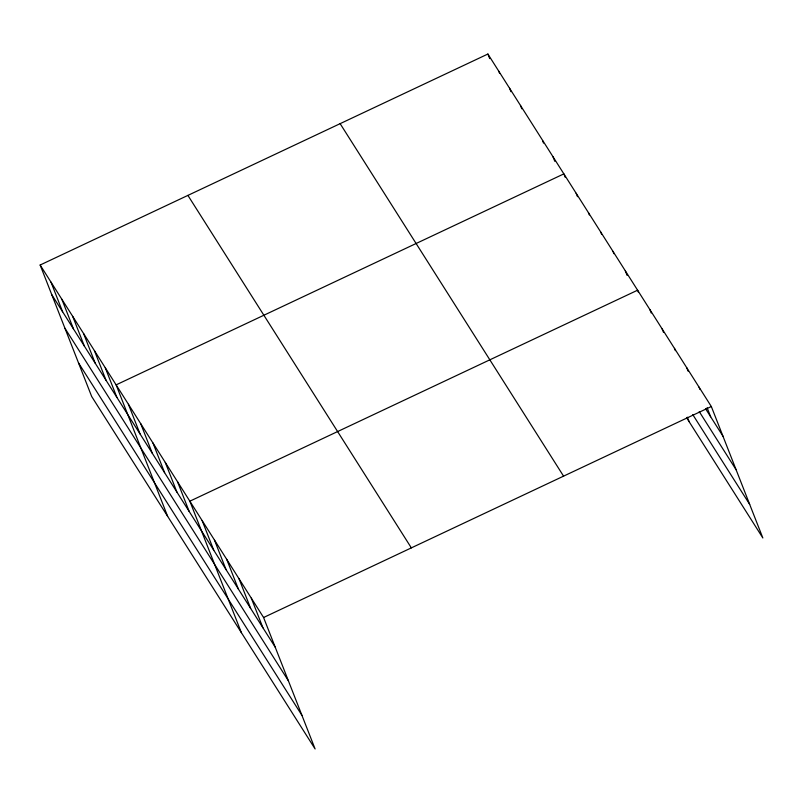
<?xml version="1.0" encoding="UTF-8"?>
<svg xmlns="http://www.w3.org/2000/svg" width="803" height="803" viewBox="0 0 803 803"><rect width="100%" height="100%" fill="white"/><g stroke="black" fill="none" stroke-linecap="round" stroke-linejoin="round"><path stroke-width="1.2" d="M40.15 265.02L263.585 617.507L315.107 748.968L91.672 396.481L40.15 265.02L487.893 54.032L711.328 406.519L762.85 537.98L686.525 417.58M263.585 617.507L711.328 406.519M705.496 408.637L722.961 436.18M699.252 411.618L736.12 469.775M692.768 414.599L749.681 504.384M340.141 123.662L563.576 476.149M187.902 195.39L411.347 547.887M51.773 294.691L275.218 647.178M64.943 328.276L288.377 680.763M78.503 362.886L301.938 715.373M699.042 387.136L699.935 389.415M707.092 407.673L710.665 416.797M686.756 367.744L688.091 371.167M674.46 348.361L675.363 350.64M662.174 328.969L663.519 332.392M649.888 309.587L651.223 313.009M638.495 292.483L637.602 290.194L189.849 501.192L241.372 632.644M687.358 417.179L689.115 421.655M625.306 270.812L627.093 275.379M613.02 251.419L613.914 253.708M600.734 232.037L601.628 234.315M588.438 212.654L589.332 214.933M576.152 193.262L577.498 196.685M565.202 177.302L563.867 173.88L116.124 384.868L167.636 516.329M553.006 156.756L554.803 161.323M542.607 140.776L543.501 143.054M520.454 105.394L521.789 108.817M509.604 88.27L510.939 91.693M498.743 71.156L499.637 73.434M487.893 54.032L489.679 58.599M251.299 598.125L262.922 627.785M239.013 578.732L250.636 608.403M226.717 559.35L238.35 589.011M214.431 539.967L226.055 569.628M202.145 520.575L213.769 550.246M177.563 481.8L189.187 511.471M165.277 462.418L176.901 492.078M152.982 443.025L164.615 472.696M140.696 423.643L152.319 453.304M128.41 404.25L140.033 433.921M105.263 367.744L116.897 397.415M94.413 350.63L106.036 380.291M83.562 333.506L95.186 363.167M72.712 316.382L84.335 346.053M61.851 299.268L73.485 328.929M51.001 282.144L62.624 311.805"/></g></svg>
